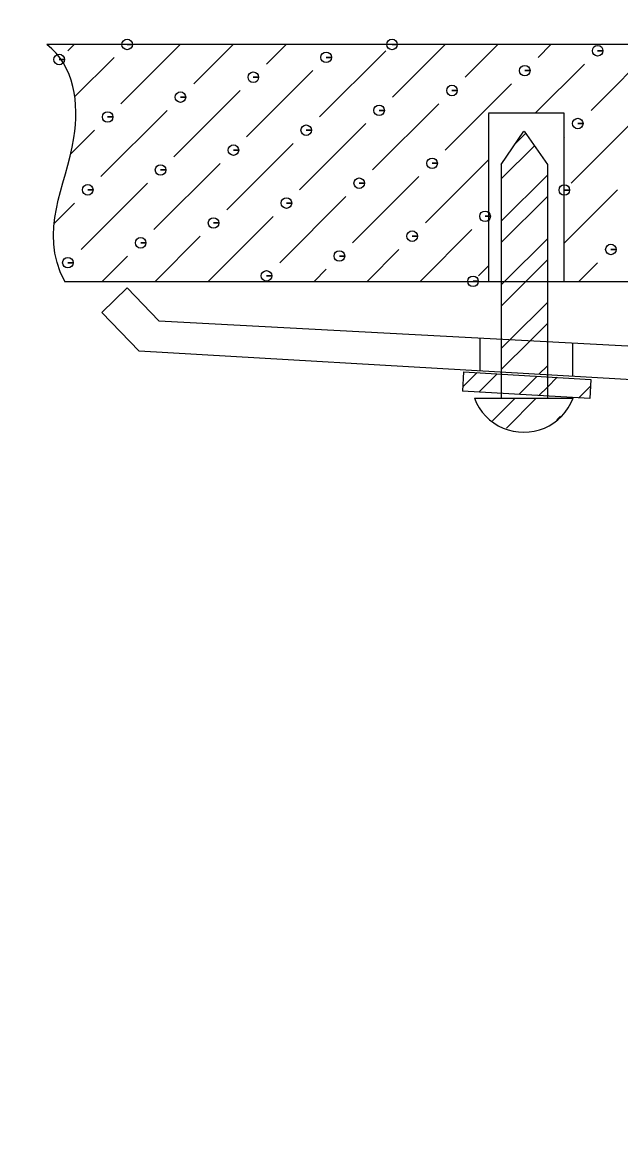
# Model space of a CAD drawing. Header units: millimetres. Extents: x 262 to 1674, y 270 to 1261.
# Drawn here: x 705.4 to 737.1, y 657.7 to 716.3 of the extents above; entities that cross this region are included whole.
import ezdxf

# ---------------------------------------------------------------- set-up
doc = ezdxf.new("R2010")
doc.units = ezdxf.units.MM
doc.linetypes.add('ACAD_ISO02W100', pattern=[15, 12, -3])
doc.layers.add('CONT', color=7, linetype='Continuous')
doc.layers.add('尺寸標注', color=1, linetype='Continuous', lineweight=30)
doc.styles.add('DIM', font='txt.shx', dxfattribs={"width": 0.7, "bigfont": 'chineset.shx'})
doc.dimstyles.new('mm+in', dxfattribs={"dimscale": 3, "dimtxt": 5, "dimasz": 4.2, "dimexe": 1.25, "dimexo": 0.625, "dimgap": 2, "dimtad": 1, "dimtxsty": 'DIM', "dimcen": 0, "dimclrd": 1, "dimclre": 1, "dimclrt": 3, "dimadec": 0, "dimazin": 0, "dimtfac": 1, "dimtofl": 0, "dimtmove": 0, "dimatfit": 3, "dimfxl": 1, "dimlwd": -1, "dimarcsym": 0})

# ---------------------------------------------------------------- blocks, each defined once
blk = doc.blocks.new('*D28')
at = {"color": 1}
blk.add_line((482.592, 574.729), (661.655, 651.133), dxfattribs=at)
blk.add_solid([(662.479, 649.202), (660.831, 653.065), (673.244, 656.078)], dxfattribs=at)
at = {"layer": 'Defpoints', "color": 0}
for p in [(757.541, 692.047), (673.244, 656.078)]:
    blk.add_point(p, dxfattribs=at)
at = {"color": 3, "insert": (558.778, 623.273), "char_height": 15, "attachment_point": 5, "rotation": 23.10744, "style": 'DIM'}
blk.add_mtext('R91,65mm [R3 5/8"]', dxfattribs=at)
blk = doc.blocks.new('*D29')
at = {"color": 1}
blk.add_line((526.933, 526.319), (667.729, 627.502), dxfattribs=at)
blk.add_solid([(668.954, 625.797), (666.503, 629.207), (677.96, 634.855)], dxfattribs=at)
at = {"layer": 'Defpoints', "color": 0}
for p in [(757.541, 692.047), (677.96, 634.855)]:
    blk.add_point(p, dxfattribs=at)
at = {"color": 3, "insert": (582.192, 582.655), "char_height": 15, "attachment_point": 5, "rotation": 35.70318, "style": 'DIM'}
blk.add_mtext('R98mm [R3 7/8"]', dxfattribs=at)
blk = doc.blocks.new('*D30')
at = {"color": 1}
blk.add_line((560.894, 448.469), (684.077, 601.05), dxfattribs=at)
blk.add_solid([(685.711, 599.731), (682.443, 602.369), (691.992, 610.854)], dxfattribs=at)
at = {"layer": 'Defpoints', "color": 0}
for p in [(757.541, 692.047), (691.992, 610.854)]:
    blk.add_point(p, dxfattribs=at)
at = {"color": 3, "insert": (618.045, 542.739), "char_height": 15, "attachment_point": 5, "rotation": 51.08512, "style": 'DIM'}
blk.add_mtext('R104,35mm [R4 1/8"]', dxfattribs=at)

msp = doc.modelspace()

# ---------------------------------------------------------------- linework, layer by layer
msp.add_lwpolyline([(757.54137, 587.69662), (1199.54137, 587.69662, 0.41421356), (1303.89137, 692.04662), (1303.89137, 901.04662, 0.41421356), (1199.54137, 1005.39662), (757.54137, 1005.39662, 0.41421356), (653.19137, 901.04662), (653.19137, 692.04662, 0.41421356)], format="xyb", close=True)
at = {"layer": 'CONT', "color": 2, "linetype": 'ACAD_ISO02W100'}
msp.add_lwpolyline([(757.54137, 594.04662), (1199.54137, 594.04662, 0.41421356), (1297.54137, 692.04662), (1297.54137, 901.04662, 0.41421356), (1199.54137, 999.04662), (757.54137, 999.04662, 0.41421356), (659.54137, 901.04662), (659.54137, 692.04662, 0.41421356)], format="xyb", close=True, dxfattribs=at)
at = {"layer": 'CONT', "color": 3}
msp.add_lwpolyline([(757.54137, 600.39662), (1199.54137, 600.39662, 0.41421356), (1291.19137, 692.04662), (1291.19137, 901.04662, 0.41421356), (1199.54137, 992.69662), (757.54137, 992.69662, 0.41421356), (665.89137, 901.04662), (665.89137, 692.04662, 0.41421356)], format="xyb", close=True, dxfattribs=at)
at = {"layer": '尺寸標注', "lineweight": 9}
for points, knots in [([(707.68475, 702.63677), (706.27374, 705.35374), (707.76532, 707.59274), (708.17142, 710.21989), (708.17142, 710.21989), (708.45069, 712.02394), (708.21661, 714.01253), (706.74517, 715.147)], [0, 0, 0, 0, 0.33333333, 0.33333333, 0.33333333, 0.33333334, 1, 1, 1, 1]), ([(710.98474, 715.14918), (710.98474, 715.14918), (711.264, 715.14918), (711.264, 715.14918), (711.264, 715.14918), (711.264, 715.30324), (711.1388, 715.42844), (710.98474, 715.42844), (710.98474, 715.42844), (710.83123, 715.42844), (710.70548, 715.30324), (710.70548, 715.14918), (710.70548, 715.14918), (710.70548, 714.99567), (710.83123, 714.87046), (710.98474, 714.87046), (710.98474, 714.87046), (711.1388, 714.87046), (711.264, 714.99567), (711.264, 715.14918), (711.264, 715.14918), (711.264, 715.14918), (710.98474, 715.14918), (710.98474, 715.14918)], [0, 0, 0, 0, 0.14285714, 0.14285714, 0.14285714, 0.14285715, 0.28571429, 0.28571429, 0.28571429, 0.2857143, 0.42857143, 0.42857143, 0.42857143, 0.42857144, 0.57142857, 0.57142857, 0.57142857, 0.57142858, 0.71428571, 0.71428571, 0.71428571, 0.71428572, 1, 1, 1, 1]), ([(724.97675, 715.14972), (724.97675, 715.14972), (725.25601, 715.14972), (725.25601, 715.14972), (725.25601, 715.14972), (725.25601, 715.30378), (725.13081, 715.42899), (724.97675, 715.42899), (724.97675, 715.42899), (724.82324, 715.42899), (724.69749, 715.30378), (724.69749, 715.14972), (724.69749, 715.14972), (724.69749, 714.99621), (724.82324, 714.87101), (724.97675, 714.87101), (724.97675, 714.87101), (725.13081, 714.87101), (725.25601, 714.99621), (725.25601, 715.14972), (725.25601, 715.14972), (725.25601, 715.14972), (724.97675, 715.14972), (724.97675, 715.14972)], [0, 0, 0, 0, 0.14285714, 0.14285714, 0.14285714, 0.14285715, 0.28571429, 0.28571429, 0.28571429, 0.2857143, 0.42857143, 0.42857143, 0.42857143, 0.42857144, 0.57142857, 0.57142857, 0.57142857, 0.57142858, 0.71428571, 0.71428571, 0.71428571, 0.71428572, 1, 1, 1, 1]), ([(735.83699, 714.81711), (735.83699, 714.81711), (736.11625, 714.81711), (736.11625, 714.81711), (736.11625, 714.81711), (736.11625, 714.97063), (735.99104, 715.09638), (735.83699, 715.09638), (735.83699, 715.09638), (735.68347, 715.09638), (735.55827, 714.97063), (735.55827, 714.81711), (735.55827, 714.81711), (735.55827, 714.66306), (735.68347, 714.53785), (735.83699, 714.53785), (735.83699, 714.53785), (735.99104, 714.53785), (736.11625, 714.66306), (736.11625, 714.81711), (736.11625, 714.81711), (736.11625, 714.81711), (735.83699, 714.81711), (735.83699, 714.81711)], [0, 0, 0, 0, 0.14285714, 0.14285714, 0.14285714, 0.14285715, 0.28571429, 0.28571429, 0.28571429, 0.2857143, 0.42857143, 0.42857143, 0.42857143, 0.42857144, 0.57142857, 0.57142857, 0.57142857, 0.57142858, 0.71428571, 0.71428571, 0.71428571, 0.71428572, 1, 1, 1, 1]), ([(707.39297, 714.35494), (707.39297, 714.35494), (707.67223, 714.35494), (707.67223, 714.35494), (707.67223, 714.35494), (707.67223, 714.509), (707.54703, 714.6342), (707.39297, 714.6342), (707.39297, 714.6342), (707.23946, 714.6342), (707.11425, 714.509), (707.11425, 714.35494), (707.11425, 714.35494), (707.11425, 714.20143), (707.23946, 714.07622), (707.39297, 714.07622), (707.39297, 714.07622), (707.54703, 714.07622), (707.67223, 714.20143), (707.67223, 714.35494), (707.67223, 714.35494), (707.67223, 714.35494), (707.39297, 714.35494), (707.39297, 714.35494)], [0, 0, 0, 0, 0.14285714, 0.14285714, 0.14285714, 0.14285715, 0.28571429, 0.28571429, 0.28571429, 0.2857143, 0.42857143, 0.42857143, 0.42857143, 0.42857144, 0.57142857, 0.57142857, 0.57142857, 0.57142858, 0.71428571, 0.71428571, 0.71428571, 0.71428572, 1, 1, 1, 1]), ([(721.49658, 714.46654), (721.49658, 714.46654), (721.77584, 714.46654), (721.77584, 714.46654), (721.77584, 714.46654), (721.77584, 714.62005), (721.65009, 714.7458), (721.49658, 714.7458), (721.49658, 714.7458), (721.34252, 714.7458), (721.21731, 714.62005), (721.21731, 714.46654), (721.21731, 714.46654), (721.21731, 714.31248), (721.34252, 714.18727), (721.49658, 714.18727), (721.49658, 714.18727), (721.65009, 714.18727), (721.77584, 714.31248), (721.77584, 714.46654), (721.77584, 714.46654), (721.77584, 714.46654), (721.49658, 714.46654), (721.49658, 714.46654)], [0, 0, 0, 0, 0.14285714, 0.14285714, 0.14285714, 0.14285715, 0.28571429, 0.28571429, 0.28571429, 0.2857143, 0.42857143, 0.42857143, 0.42857143, 0.42857144, 0.57142857, 0.57142857, 0.57142857, 0.57142858, 0.71428571, 0.71428571, 0.71428571, 0.71428572, 1, 1, 1, 1]), ([(731.98881, 713.76538), (731.98881, 713.76538), (732.26753, 713.76538), (732.26753, 713.76538), (732.26753, 713.76538), (732.26753, 713.9189), (732.14233, 714.04465), (731.98881, 714.04465), (731.98881, 714.04465), (731.83476, 714.04465), (731.70955, 713.9189), (731.70955, 713.76538), (731.70955, 713.76538), (731.70955, 713.61187), (731.83476, 713.48612), (731.98881, 713.48612), (731.98881, 713.48612), (732.14233, 713.48612), (732.26753, 713.61187), (732.26753, 713.76538), (732.26753, 713.76538), (732.26753, 713.76538), (731.98881, 713.76538), (731.98881, 713.76538)], [0, 0, 0, 0, 0.14285714, 0.14285714, 0.14285714, 0.14285715, 0.28571429, 0.28571429, 0.28571429, 0.2857143, 0.42857143, 0.42857143, 0.42857143, 0.42857144, 0.57142857, 0.57142857, 0.57142857, 0.57142858, 0.71428571, 0.71428571, 0.71428571, 0.71428572, 1, 1, 1, 1]), ([(717.64786, 713.41481), (717.64786, 713.41481), (717.92713, 713.41481), (717.92713, 713.41481), (717.92713, 713.41481), (717.92713, 713.56832), (717.80192, 713.69407), (717.64786, 713.69407), (717.64786, 713.69407), (717.49435, 713.69407), (717.36914, 713.56832), (717.36914, 713.41481), (717.36914, 713.41481), (717.36914, 713.2613), (717.49435, 713.13555), (717.64786, 713.13555), (717.64786, 713.13555), (717.80192, 713.13555), (717.92713, 713.2613), (717.92713, 713.41481), (717.92713, 713.41481), (717.92713, 713.41481), (717.64786, 713.41481), (717.64786, 713.41481)], [0, 0, 0, 0, 0.14285714, 0.14285714, 0.14285714, 0.14285715, 0.28571429, 0.28571429, 0.28571429, 0.2857143, 0.42857143, 0.42857143, 0.42857143, 0.42857144, 0.57142857, 0.57142857, 0.57142857, 0.57142858, 0.71428571, 0.71428571, 0.71428571, 0.71428572, 1, 1, 1, 1]), ([(728.14282, 712.71638), (728.14282, 712.71638), (728.42154, 712.71638), (728.42154, 712.71638), (728.42154, 712.71638), (728.42154, 712.86989), (728.29634, 712.9951), (728.14282, 712.9951), (728.14282, 712.9951), (727.98876, 712.9951), (727.86356, 712.86989), (727.86356, 712.71638), (727.86356, 712.71638), (727.86356, 712.56232), (727.98876, 712.43712), (728.14282, 712.43712), (728.14282, 712.43712), (728.29634, 712.43712), (728.42154, 712.56232), (728.42154, 712.71638), (728.42154, 712.71638), (728.42154, 712.71638), (728.14282, 712.71638), (728.14282, 712.71638)], [0, 0, 0, 0, 0.14285714, 0.14285714, 0.14285714, 0.14285715, 0.28571429, 0.28571429, 0.28571429, 0.2857143, 0.42857143, 0.42857143, 0.42857143, 0.42857144, 0.57142857, 0.57142857, 0.57142857, 0.57142858, 0.71428571, 0.71428571, 0.71428571, 0.71428572, 1, 1, 1, 1]), ([(713.80024, 712.36798), (713.80024, 712.36798), (714.07896, 712.36798), (714.07896, 712.36798), (714.07896, 712.36798), (714.07896, 712.52204), (713.95375, 712.64724), (713.80024, 712.64724), (713.80024, 712.64724), (713.64618, 712.64724), (713.52097, 712.52204), (713.52097, 712.36798), (713.52097, 712.36798), (713.52097, 712.21447), (713.64618, 712.08926), (713.80024, 712.08926), (713.80024, 712.08926), (713.95375, 712.08926), (714.07896, 712.21447), (714.07896, 712.36798), (714.07896, 712.36798), (714.07896, 712.36798), (713.80024, 712.36798), (713.80024, 712.36798)], [0, 0, 0, 0, 0.14285714, 0.14285714, 0.14285714, 0.14285715, 0.28571429, 0.28571429, 0.28571429, 0.2857143, 0.42857143, 0.42857143, 0.42857143, 0.42857144, 0.57142857, 0.57142857, 0.57142857, 0.57142858, 0.71428571, 0.71428571, 0.71428571, 0.71428572, 1, 1, 1, 1]), ([(709.95316, 711.31897), (709.95316, 711.31897), (710.23242, 711.31897), (710.23242, 711.31897), (710.23242, 711.31897), (710.23242, 711.47303), (710.10721, 711.59824), (709.95316, 711.59824), (709.95316, 711.59824), (709.79964, 711.59824), (709.67444, 711.47303), (709.67444, 711.31897), (709.67444, 711.31897), (709.67444, 711.16546), (709.79964, 711.04026), (709.95316, 711.04026), (709.95316, 711.04026), (710.10721, 711.04026), (710.23242, 711.16546), (710.23242, 711.31897), (710.23242, 711.31897), (710.23242, 711.31897), (709.95316, 711.31897), (709.95316, 711.31897)], [0, 0, 0, 0, 0.14285714, 0.14285714, 0.14285714, 0.14285715, 0.28571429, 0.28571429, 0.28571429, 0.2857143, 0.42857143, 0.42857143, 0.42857143, 0.42857144, 0.57142857, 0.57142857, 0.57142857, 0.57142858, 0.71428571, 0.71428571, 0.71428571, 0.71428572, 1, 1, 1, 1]), ([(724.29411, 711.66683), (724.29411, 711.66683), (724.57283, 711.66683), (724.57283, 711.66683), (724.57283, 711.66683), (724.57283, 711.82089), (724.44762, 711.94609), (724.29411, 711.94609), (724.29411, 711.94609), (724.14005, 711.94609), (724.01484, 711.82089), (724.01484, 711.66683), (724.01484, 711.66683), (724.01484, 711.51332), (724.14005, 711.38811), (724.29411, 711.38811), (724.29411, 711.38811), (724.44762, 711.38811), (724.57283, 711.51332), (724.57283, 711.66683), (724.57283, 711.66683), (724.57283, 711.66683), (724.29411, 711.66683), (724.29411, 711.66683)], [0, 0, 0, 0, 0.14285714, 0.14285714, 0.14285714, 0.14285715, 0.28571429, 0.28571429, 0.28571429, 0.2857143, 0.42857143, 0.42857143, 0.42857143, 0.42857144, 0.57142857, 0.57142857, 0.57142857, 0.57142858, 0.71428571, 0.71428571, 0.71428571, 0.71428572, 1, 1, 1, 1]), ([(734.78798, 710.9684), (734.78798, 710.9684), (735.06724, 710.9684), (735.06724, 710.9684), (735.06724, 710.9684), (735.06724, 711.12246), (734.94204, 711.24766), (734.78798, 711.24766), (734.78798, 711.24766), (734.63447, 711.24766), (734.50926, 711.12246), (734.50926, 710.9684), (734.50926, 710.9684), (734.50926, 710.81488), (734.63447, 710.68968), (734.78798, 710.68968), (734.78798, 710.68968), (734.94204, 710.68968), (735.06724, 710.81488), (735.06724, 710.9684), (735.06724, 710.9684), (735.06724, 710.9684), (734.78798, 710.9684), (734.78798, 710.9684)], [0, 0, 0, 0, 0.14285714, 0.14285714, 0.14285714, 0.14285715, 0.28571429, 0.28571429, 0.28571429, 0.2857143, 0.42857143, 0.42857143, 0.42857143, 0.42857144, 0.57142857, 0.57142857, 0.57142857, 0.57142858, 0.71428571, 0.71428571, 0.71428571, 0.71428572, 1, 1, 1, 1]), ([(720.44539, 710.61782), (720.44539, 710.61782), (720.72466, 710.61782), (720.72466, 710.61782), (720.72466, 710.61782), (720.72466, 710.77188), (720.59945, 710.89709), (720.44539, 710.89709), (720.44539, 710.89709), (720.29188, 710.89709), (720.16667, 710.77188), (720.16667, 710.61782), (720.16667, 710.61782), (720.16667, 710.46431), (720.29188, 710.3391), (720.44539, 710.3391), (720.44539, 710.3391), (720.59945, 710.3391), (720.72466, 710.46431), (720.72466, 710.61782), (720.72466, 710.61782), (720.72466, 710.61782), (720.44539, 710.61782), (720.44539, 710.61782)], [0, 0, 0, 0, 0.14285714, 0.14285714, 0.14285714, 0.14285715, 0.28571429, 0.28571429, 0.28571429, 0.2857143, 0.42857143, 0.42857143, 0.42857143, 0.42857144, 0.57142857, 0.57142857, 0.57142857, 0.57142858, 0.71428571, 0.71428571, 0.71428571, 0.71428572, 1, 1, 1, 1]), ([(716.59886, 709.56882), (716.59886, 709.56882), (716.87812, 709.56882), (716.87812, 709.56882), (716.87812, 709.56882), (716.87812, 709.72233), (716.75237, 709.84808), (716.59886, 709.84808), (716.59886, 709.84808), (716.4448, 709.84808), (716.31959, 709.72233), (716.31959, 709.56882), (716.31959, 709.56882), (716.31959, 709.41476), (716.4448, 709.28955), (716.59886, 709.28955), (716.59886, 709.28955), (716.75237, 709.28955), (716.87812, 709.41476), (716.87812, 709.56882), (716.87812, 709.56882), (716.87812, 709.56882), (716.59886, 709.56882), (716.59886, 709.56882)], [0, 0, 0, 0, 0.14285714, 0.14285714, 0.14285714, 0.14285715, 0.28571429, 0.28571429, 0.28571429, 0.2857143, 0.42857143, 0.42857143, 0.42857143, 0.42857144, 0.57142857, 0.57142857, 0.57142857, 0.57142858, 0.71428571, 0.71428571, 0.71428571, 0.71428572, 1, 1, 1, 1]), ([(712.75069, 708.51981), (712.75069, 708.51981), (713.02995, 708.51981), (713.02995, 708.51981), (713.02995, 708.51981), (713.02995, 708.67332), (712.90474, 708.79853), (712.75069, 708.79853), (712.75069, 708.79853), (712.59717, 708.79853), (712.47197, 708.67332), (712.47197, 708.51981), (712.47197, 708.51981), (712.47197, 708.36575), (712.59717, 708.24055), (712.75069, 708.24055), (712.75069, 708.24055), (712.90474, 708.24055), (713.02995, 708.36575), (713.02995, 708.51981), (713.02995, 708.51981), (713.02995, 708.51981), (712.75069, 708.51981), (712.75069, 708.51981)], [0, 0, 0, 0, 0.14285714, 0.14285714, 0.14285714, 0.14285715, 0.28571429, 0.28571429, 0.28571429, 0.2857143, 0.42857143, 0.42857143, 0.42857143, 0.42857144, 0.57142857, 0.57142857, 0.57142857, 0.57142858, 0.71428571, 0.71428571, 0.71428571, 0.71428572, 1, 1, 1, 1]), ([(727.09327, 708.87039), (727.09327, 708.87039), (727.37254, 708.87039), (727.37254, 708.87039), (727.37254, 708.87039), (727.37254, 709.0239), (727.24733, 709.1491), (727.09327, 709.1491), (727.09327, 709.1491), (726.93976, 709.1491), (726.81455, 709.0239), (726.81455, 708.87039), (726.81455, 708.87039), (726.81455, 708.71633), (726.93976, 708.59112), (727.09327, 708.59112), (727.09327, 708.59112), (727.24733, 708.59112), (727.37254, 708.71633), (727.37254, 708.87039), (727.37254, 708.87039), (727.37254, 708.87039), (727.09327, 708.87039), (727.09327, 708.87039)], [0, 0, 0, 0, 0.14285714, 0.14285714, 0.14285714, 0.14285715, 0.28571429, 0.28571429, 0.28571429, 0.2857143, 0.42857143, 0.42857143, 0.42857143, 0.42857144, 0.57142857, 0.57142857, 0.57142857, 0.57142858, 0.71428571, 0.71428571, 0.71428571, 0.71428572, 1, 1, 1, 1]), ([(723.2451, 707.81866), (723.2451, 707.81866), (723.52382, 707.81866), (723.52382, 707.81866), (723.52382, 707.81866), (723.52382, 707.97217), (723.39861, 708.09738), (723.2451, 708.09738), (723.2451, 708.09738), (723.09104, 708.09738), (722.96584, 707.97217), (722.96584, 707.81866), (722.96584, 707.81866), (722.96584, 707.6646), (723.09104, 707.53939), (723.2451, 707.53939), (723.2451, 707.53939), (723.39861, 707.53939), (723.52382, 707.6646), (723.52382, 707.81866), (723.52382, 707.81866), (723.52382, 707.81866), (723.2451, 707.81866), (723.2451, 707.81866)], [0, 0, 0, 0, 0.14285714, 0.14285714, 0.14285714, 0.14285715, 0.28571429, 0.28571429, 0.28571429, 0.2857143, 0.42857143, 0.42857143, 0.42857143, 0.42857144, 0.57142857, 0.57142857, 0.57142857, 0.57142858, 0.71428571, 0.71428571, 0.71428571, 0.71428572, 1, 1, 1, 1]), ([(708.90252, 707.47026), (708.90252, 707.47026), (709.18123, 707.47026), (709.18123, 707.47026), (709.18123, 707.47026), (709.18123, 707.62432), (709.05603, 707.74952), (708.90252, 707.74952), (708.90252, 707.74952), (708.74846, 707.74952), (708.62325, 707.62432), (708.62325, 707.47026), (708.62325, 707.47026), (708.62325, 707.31675), (708.74846, 707.19154), (708.90252, 707.19154), (708.90252, 707.19154), (709.05603, 707.19154), (709.18123, 707.31675), (709.18123, 707.47026), (709.18123, 707.47026), (709.18123, 707.47026), (708.90252, 707.47026), (708.90252, 707.47026)], [0, 0, 0, 0, 0.14285714, 0.14285714, 0.14285714, 0.14285715, 0.28571429, 0.28571429, 0.28571429, 0.2857143, 0.42857143, 0.42857143, 0.42857143, 0.42857144, 0.57142857, 0.57142857, 0.57142857, 0.57142858, 0.71428571, 0.71428571, 0.71428571, 0.71428572, 1, 1, 1, 1]), ([(734.07812, 707.45883), (734.07812, 707.45883), (734.35738, 707.45883), (734.35738, 707.45883), (734.35738, 707.45883), (734.35738, 707.61289), (734.23163, 707.73809), (734.07812, 707.73809), (734.07812, 707.73809), (733.92406, 707.73809), (733.79885, 707.61289), (733.79885, 707.45883), (733.79885, 707.45883), (733.79885, 707.30531), (733.92406, 707.18011), (734.07812, 707.18011), (734.07812, 707.18011), (734.23163, 707.18011), (734.35738, 707.30531), (734.35738, 707.45883), (734.35738, 707.45883), (734.35738, 707.45883), (734.07812, 707.45883), (734.07812, 707.45883)], [0, 0, 0, 0, 0.14285714, 0.14285714, 0.14285714, 0.14285715, 0.28571429, 0.28571429, 0.28571429, 0.2857143, 0.42857143, 0.42857143, 0.42857143, 0.42857144, 0.57142857, 0.57142857, 0.57142857, 0.57142858, 0.71428571, 0.71428571, 0.71428571, 0.71428572, 1, 1, 1, 1]), ([(719.39802, 706.77183), (719.39802, 706.77183), (719.67728, 706.77183), (719.67728, 706.77183), (719.67728, 706.77183), (719.67728, 706.92589), (719.55208, 707.05109), (719.39802, 707.05109), (719.39802, 707.05109), (719.24451, 707.05109), (719.1193, 706.92589), (719.1193, 706.77183), (719.1193, 706.77183), (719.1193, 706.61832), (719.24451, 706.49257), (719.39802, 706.49257), (719.39802, 706.49257), (719.55208, 706.49257), (719.67728, 706.61832), (719.67728, 706.77183), (719.67728, 706.77183), (719.67728, 706.77183), (719.39802, 706.77183), (719.39802, 706.77183)], [0, 0, 0, 0, 0.14285714, 0.14285714, 0.14285714, 0.14285715, 0.28571429, 0.28571429, 0.28571429, 0.2857143, 0.42857143, 0.42857143, 0.42857143, 0.42857144, 0.57142857, 0.57142857, 0.57142857, 0.57142858, 0.71428571, 0.71428571, 0.71428571, 0.71428572, 1, 1, 1, 1]), ([(729.89026, 706.07068), (729.89026, 706.07068), (730.16952, 706.07068), (730.16952, 706.07068), (730.16952, 706.07068), (730.16952, 706.22473), (730.04432, 706.34994), (729.89026, 706.34994), (729.89026, 706.34994), (729.73675, 706.34994), (729.61154, 706.22473), (729.61154, 706.07068), (729.61154, 706.07068), (729.61154, 705.91716), (729.73675, 705.79196), (729.89026, 705.79196), (729.89026, 705.79196), (730.04432, 705.79196), (730.16952, 705.91716), (730.16952, 706.07068), (730.16952, 706.07068), (730.16952, 706.07068), (729.89026, 706.07068), (729.89026, 706.07068)], [0, 0, 0, 0, 0.14285714, 0.14285714, 0.14285714, 0.14285715, 0.28571429, 0.28571429, 0.28571429, 0.2857143, 0.42857143, 0.42857143, 0.42857143, 0.42857144, 0.57142857, 0.57142857, 0.57142857, 0.57142858, 0.71428571, 0.71428571, 0.71428571, 0.71428572, 1, 1, 1, 1]), ([(715.54985, 705.7201), (715.54985, 705.7201), (715.82857, 705.7201), (715.82857, 705.7201), (715.82857, 705.7201), (715.82857, 705.87416), (715.70336, 705.99936), (715.54985, 705.99936), (715.54985, 705.99936), (715.39579, 705.99936), (715.27059, 705.87416), (715.27059, 705.7201), (715.27059, 705.7201), (715.27059, 705.56659), (715.39579, 705.44138), (715.54985, 705.44138), (715.54985, 705.44138), (715.70336, 705.44138), (715.82857, 705.56659), (715.82857, 705.7201), (715.82857, 705.7201), (715.82857, 705.7201), (715.54985, 705.7201), (715.54985, 705.7201)], [0, 0, 0, 0, 0.14285714, 0.14285714, 0.14285714, 0.14285715, 0.28571429, 0.28571429, 0.28571429, 0.2857143, 0.42857143, 0.42857143, 0.42857143, 0.42857144, 0.57142857, 0.57142857, 0.57142857, 0.57142858, 0.71428571, 0.71428571, 0.71428571, 0.71428572, 1, 1, 1, 1]), ([(726.04154, 705.02167), (726.04154, 705.02167), (726.32081, 705.02167), (726.32081, 705.02167), (726.32081, 705.02167), (726.32081, 705.17518), (726.1956, 705.30093), (726.04154, 705.30093), (726.04154, 705.30093), (725.88803, 705.30093), (725.76283, 705.17518), (725.76283, 705.02167), (725.76283, 705.02167), (725.76283, 704.86761), (725.88803, 704.74241), (726.04154, 704.74241), (726.04154, 704.74241), (726.1956, 704.74241), (726.32081, 704.86761), (726.32081, 705.02167), (726.32081, 705.02167), (726.32081, 705.02167), (726.04154, 705.02167), (726.04154, 705.02167)], [0, 0, 0, 0, 0.14285714, 0.14285714, 0.14285714, 0.14285715, 0.28571429, 0.28571429, 0.28571429, 0.2857143, 0.42857143, 0.42857143, 0.42857143, 0.42857144, 0.57142857, 0.57142857, 0.57142857, 0.57142858, 0.71428571, 0.71428571, 0.71428571, 0.71428572, 1, 1, 1, 1]), ([(711.70114, 704.6711), (711.70114, 704.6711), (711.9804, 704.6711), (711.9804, 704.6711), (711.9804, 704.6711), (711.9804, 704.82461), (711.85465, 704.95036), (711.70114, 704.95036), (711.70114, 704.95036), (711.54708, 704.95036), (711.42187, 704.82461), (711.42187, 704.6711), (711.42187, 704.6711), (711.42187, 704.51704), (711.54708, 704.39183), (711.70114, 704.39183), (711.70114, 704.39183), (711.85465, 704.39183), (711.9804, 704.51704), (711.9804, 704.6711), (711.9804, 704.6711), (711.9804, 704.6711), (711.70114, 704.6711), (711.70114, 704.6711)], [0, 0, 0, 0, 0.14285714, 0.14285714, 0.14285714, 0.14285715, 0.28571429, 0.28571429, 0.28571429, 0.2857143, 0.42857143, 0.42857143, 0.42857143, 0.42857144, 0.57142857, 0.57142857, 0.57142857, 0.57142858, 0.71428571, 0.71428571, 0.71428571, 0.71428572, 1, 1, 1, 1]), ([(736.53814, 704.32324), (736.53814, 704.32324), (736.8174, 704.32324), (736.8174, 704.32324), (736.8174, 704.32324), (736.8174, 704.47675), (736.69219, 704.60196), (736.53814, 704.60196), (736.53814, 704.60196), (736.38462, 704.60196), (736.25942, 704.47675), (736.25942, 704.32324), (736.25942, 704.32324), (736.25942, 704.16918), (736.38462, 704.04398), (736.53814, 704.04398), (736.53814, 704.04398), (736.69219, 704.04398), (736.8174, 704.16918), (736.8174, 704.32324), (736.8174, 704.32324), (736.8174, 704.32324), (736.53814, 704.32324), (736.53814, 704.32324)], [0, 0, 0, 0, 0.14285714, 0.14285714, 0.14285714, 0.14285715, 0.28571429, 0.28571429, 0.28571429, 0.2857143, 0.42857143, 0.42857143, 0.42857143, 0.42857144, 0.57142857, 0.57142857, 0.57142857, 0.57142858, 0.71428571, 0.71428571, 0.71428571, 0.71428572, 1, 1, 1, 1]), ([(707.85514, 703.62209), (707.85514, 703.62209), (708.13386, 703.62209), (708.13386, 703.62209), (708.13386, 703.62209), (708.13386, 703.7756), (708.00866, 703.90081), (707.85514, 703.90081), (707.85514, 703.90081), (707.70109, 703.90081), (707.57588, 703.7756), (707.57588, 703.62209), (707.57588, 703.62209), (707.57588, 703.46803), (707.70109, 703.34283), (707.85514, 703.34283), (707.85514, 703.34283), (708.00866, 703.34283), (708.13386, 703.46803), (708.13386, 703.62209), (708.13386, 703.62209), (708.13386, 703.62209), (707.85514, 703.62209), (707.85514, 703.62209)], [0, 0, 0, 0, 0.14285714, 0.14285714, 0.14285714, 0.14285715, 0.28571429, 0.28571429, 0.28571429, 0.2857143, 0.42857143, 0.42857143, 0.42857143, 0.42857144, 0.57142857, 0.57142857, 0.57142857, 0.57142858, 0.71428571, 0.71428571, 0.71428571, 0.71428572, 1, 1, 1, 1]), ([(722.19555, 703.97267), (722.19555, 703.97267), (722.47481, 703.97267), (722.47481, 703.97267), (722.47481, 703.97267), (722.47481, 704.12618), (722.34961, 704.25138), (722.19555, 704.25138), (722.19555, 704.25138), (722.04204, 704.25138), (721.91683, 704.12618), (721.91683, 703.97267), (721.91683, 703.97267), (721.91683, 703.81861), (722.04204, 703.6934), (722.19555, 703.6934), (722.19555, 703.6934), (722.34961, 703.6934), (722.47481, 703.81861), (722.47481, 703.97267), (722.47481, 703.97267), (722.47481, 703.97267), (722.19555, 703.97267), (722.19555, 703.97267)], [0, 0, 0, 0, 0.14285714, 0.14285714, 0.14285714, 0.14285715, 0.28571429, 0.28571429, 0.28571429, 0.2857143, 0.42857143, 0.42857143, 0.42857143, 0.42857144, 0.57142857, 0.57142857, 0.57142857, 0.57142858, 0.71428571, 0.71428571, 0.71428571, 0.71428572, 1, 1, 1, 1]), ([(718.34738, 702.92311), (718.34738, 702.92311), (718.6261, 702.92311), (718.6261, 702.92311), (718.6261, 702.92311), (718.6261, 703.07717), (718.50089, 703.20238), (718.34738, 703.20238), (718.34738, 703.20238), (718.19332, 703.20238), (718.06812, 703.07717), (718.06812, 702.92311), (718.06812, 702.92311), (718.06812, 702.7696), (718.19332, 702.6444), (718.34738, 702.6444), (718.34738, 702.6444), (718.50089, 702.6444), (718.6261, 702.7696), (718.6261, 702.92311), (718.6261, 702.92311), (718.6261, 702.92311), (718.34738, 702.92311), (718.34738, 702.92311)], [0, 0, 0, 0, 0.14285714, 0.14285714, 0.14285714, 0.14285715, 0.28571429, 0.28571429, 0.28571429, 0.2857143, 0.42857143, 0.42857143, 0.42857143, 0.42857144, 0.57142857, 0.57142857, 0.57142857, 0.57142858, 0.71428571, 0.71428571, 0.71428571, 0.71428572, 1, 1, 1, 1]), ([(729.25606, 702.63732), (729.25606, 702.63732), (729.53533, 702.63732), (729.53533, 702.63732), (729.53533, 702.63732), (729.53533, 702.79083), (729.41012, 702.91658), (729.25606, 702.91658), (729.25606, 702.91658), (729.10255, 702.91658), (728.97735, 702.79083), (728.97735, 702.63732), (728.97735, 702.63732), (728.97735, 702.48381), (729.10255, 702.35806), (729.25606, 702.35806), (729.25606, 702.35806), (729.41012, 702.35806), (729.53533, 702.48381), (729.53533, 702.63732), (729.53533, 702.63732), (729.53533, 702.63732), (729.25606, 702.63732), (729.25606, 702.63732)], [0, 0, 0, 0, 0.14285714, 0.14285714, 0.14285714, 0.14285715, 0.28571429, 0.28571429, 0.28571429, 0.2857143, 0.42857143, 0.42857143, 0.42857143, 0.42857144, 0.57142857, 0.57142857, 0.57142857, 0.57142858, 0.71428571, 0.71428571, 0.71428571, 0.71428572, 1, 1, 1, 1]), ([(729.32901, 696.4576), (729.59902, 695.74992), (730.14829, 695.18322), (730.84509, 694.88817), (730.84509, 694.88817), (731.54134, 694.59421), (732.32741, 694.59421), (733.02584, 694.88817), (733.02584, 694.88817), (733.72264, 695.18322), (734.26919, 695.74992), (734.5392, 696.4576)], [0, 0, 0, 0, 0.25, 0.25, 0.25, 0.25000001, 0.5, 0.5, 0.5, 0.50000001, 1, 1, 1, 1])]:
    msp.add_open_spline(points, degree=3, knots=knots, dxfattribs=at)
for points in [[(763.09971, 715.147), (763.09971, 715.147), (706.74245, 715.147), (706.74245, 715.147)], [(707.8546, 714.81657), (707.8546, 714.81657), (708.18721, 715.14864), (708.18721, 715.14864)], [(710.65104, 712.01686), (710.65104, 712.01686), (713.78336, 715.14864), (713.78336, 715.14864)], [(714.49976, 713.06641), (714.49976, 713.06641), (716.58035, 715.14864), (716.58035, 715.14864)], [(718.34629, 714.11542), (718.34629, 714.11542), (719.38006, 715.14864), (719.38006, 715.14864)], [(724.99363, 712.36744), (724.99363, 712.36744), (727.77537, 715.14918), (727.77537, 715.14918)], [(728.84071, 713.41426), (728.84071, 713.41426), (730.57236, 715.14918), (730.57236, 715.14918)], [(732.68888, 714.46599), (732.68888, 714.46599), (733.37207, 715.14918), (733.37207, 715.14918)], [(735.48804, 711.66628), (735.48804, 711.66628), (738.96822, 715.14918), (738.96822, 715.14918)], [(708.21171, 712.37397), (708.21171, 712.37397), (710.30155, 714.46599), (710.30155, 714.46599)], [(721.146, 711.31843), (721.146, 711.31843), (724.64414, 714.81657), (724.64414, 714.81657)], [(732.53482, 711.5144), (732.53482, 711.5144), (735.13801, 714.11542), (735.13801, 714.11542)], [(717.29729, 710.2667), (717.29729, 710.2667), (720.79542, 713.76484), (720.79542, 713.76484)], [(713.45075, 709.21987), (713.45075, 709.21987), (716.94889, 712.71583), (716.94889, 712.71583)], [(727.79116, 709.56827), (727.79116, 709.56827), (731.2893, 713.06641), (731.2893, 713.06641)], [(709.60204, 708.16869), (709.60204, 708.16869), (713.10017, 711.66628), (713.10017, 711.66628)], [(723.94299, 708.51927), (723.94299, 708.51927), (727.44276, 712.01686), (727.44276, 712.01686)], [(734.07757, 711.51277), (734.07757, 711.51277), (730.07045, 711.51277), (730.07045, 711.51277)], [(730.07045, 711.51005), (730.07045, 711.51005), (730.07045, 702.6346), (730.07045, 702.6346)], [(734.07757, 702.63677), (734.07757, 702.63677), (734.07757, 711.51277), (734.07757, 711.51277)], [(720.09591, 707.46972), (720.09591, 707.46972), (723.59404, 710.96785), (723.59404, 710.96785)], [(734.43686, 707.81811), (734.43686, 707.81811), (737.935, 711.31843), (737.935, 711.31843)], [(707.97708, 709.3429), (707.97708, 709.3429), (709.252, 710.61728), (709.252, 710.61728)], [(730.74656, 708.81595), (730.74656, 708.81595), (731.94744, 710.56338), (731.94744, 710.56338)], [(731.52174, 709.94062), (731.52174, 709.94062), (732.03019, 710.45016), (732.03019, 710.45016)], [(731.95016, 710.56175), (731.95016, 710.56175), (733.18208, 708.81377), (733.18208, 708.81377)], [(716.24828, 706.42071), (716.24828, 706.42071), (719.74642, 709.91885), (719.74642, 709.91885)], [(730.74928, 708.04838), (730.74928, 708.04838), (732.49508, 709.79364), (732.49508, 709.79364)], [(734.07757, 710.25799), (734.07757, 710.25799), (734.089, 710.2667), (734.089, 710.2667)], [(712.39957, 705.3717), (712.39957, 705.3717), (715.89934, 708.8693), (715.89934, 708.8693)], [(726.74215, 705.71956), (726.74215, 705.71956), (730.07045, 709.05057), (730.07045, 709.05057)], [(730.74656, 708.81595), (730.74656, 708.81595), (730.74656, 696.46032), (730.74656, 696.46032)], [(733.18208, 708.81377), (733.18208, 708.81377), (733.18208, 696.4576), (733.18208, 696.4576)], [(722.89344, 704.67055), (722.89344, 704.67055), (726.39158, 708.16869), (726.39158, 708.16869)], [(730.74928, 705.81156), (730.74928, 705.81156), (733.18208, 708.24436), (733.18208, 708.24436)], [(708.55303, 704.32215), (708.55303, 704.32215), (712.05117, 707.81811), (712.05117, 707.81811)], [(734.07757, 704.6613), (734.07757, 704.6613), (736.88599, 707.46972), (736.88599, 707.46972)], [(719.0469, 703.62155), (719.0469, 703.62155), (722.54504, 707.11914), (722.54504, 707.11914)], [(730.74928, 704.69069), (730.74928, 704.69069), (733.18208, 707.12349), (733.18208, 707.12349)], [(707.14691, 705.7152), (707.14691, 705.7152), (708.20245, 706.77129), (708.20245, 706.77129)], [(715.26351, 702.63677), (715.26351, 702.63677), (718.69687, 706.07013), (718.69687, 706.07013)], [(726.45636, 702.63677), (726.45636, 702.63677), (729.19128, 705.3717), (729.19128, 705.3717)], [(712.46435, 702.63677), (712.46435, 702.63677), (714.8487, 705.02113), (714.8487, 705.02113)], [(730.93437, 702.63895), (730.93437, 702.63895), (733.18208, 704.88667), (733.18208, 704.88667)], [(709.66736, 702.63677), (709.66736, 702.63677), (711.00162, 703.97158), (711.00162, 703.97158)], [(723.65937, 702.63677), (723.65937, 702.63677), (725.34257, 704.32215), (725.34257, 704.32215)], [(729.54132, 702.92257), (729.54132, 702.92257), (730.07045, 703.45333), (730.07045, 703.45333)], [(732.05523, 702.63895), (732.05523, 702.63895), (733.18208, 703.76635), (733.18208, 703.76635)], [(734.85221, 702.63677), (734.85221, 702.63677), (735.83644, 703.62155), (735.83644, 703.62155)], [(720.86021, 702.63677), (720.86021, 702.63677), (721.49603, 703.27315), (721.49603, 703.27315)], [(707.68203, 702.63677), (707.68203, 702.63677), (765.18956, 702.63677), (765.18956, 702.63677)], [(710.99291, 702.2862), (710.99291, 702.2862), (709.65157, 700.99386), (709.65157, 700.99386)], [(712.65597, 700.55836), (712.65597, 700.55836), (710.99127, 702.28838), (710.99127, 702.28838)], [(730.74928, 702.45169), (730.74928, 702.45169), (730.93654, 702.63895), (730.93654, 702.63895)], [(730.74928, 701.33137), (730.74928, 701.33137), (732.05523, 702.63895), (732.05523, 702.63895)], [(709.64885, 700.99604), (709.64885, 700.99604), (711.61567, 698.95301), (711.61567, 698.95301)], [(731.22234, 699.5676), (731.22234, 699.5676), (733.1848, 701.52734), (733.1848, 701.52734)], [(712.65597, 700.55836), (712.65597, 700.55836), (751.9515, 698.45327), (751.9515, 698.45327)], [(732.28495, 699.50935), (732.28495, 699.50935), (733.1848, 700.4092), (733.1848, 700.4092)], [(729.61263, 699.6498), (729.61263, 699.6498), (729.61263, 697.904), (729.61263, 697.904)], [(730.74928, 699.09454), (730.74928, 699.09454), (731.22234, 699.5676), (731.22234, 699.5676)], [(730.74928, 697.97368), (730.74928, 697.97368), (732.28495, 699.50935), (732.28495, 699.50935)], [(734.51035, 699.3885), (734.51035, 699.3885), (734.51035, 697.62038), (734.51035, 697.62038)], [(752.78603, 696.55613), (752.78603, 696.55613), (711.61567, 698.95301), (711.61567, 698.95301)], [(732.73787, 697.72545), (732.73787, 697.72545), (733.1848, 698.16965), (733.1848, 698.16965)], [(728.76014, 697.8512), (728.76014, 697.8512), (728.70189, 696.83267), (728.70189, 696.83267)], [(728.7155, 697.06077), (728.7155, 697.06077), (729.46783, 697.81309), (729.46783, 697.81309)], [(728.76014, 697.8512), (728.76014, 697.8512), (735.48586, 697.45979), (735.48586, 697.45979)], [(729.56146, 696.78586), (729.56146, 696.78586), (730.52554, 697.75266), (730.52554, 697.75266)], [(731.67798, 696.66555), (731.67798, 696.66555), (732.64206, 697.63018), (732.64206, 697.63018)], [(733.18208, 697.05151), (733.18208, 697.05151), (733.6976, 697.56758), (733.6976, 697.56758)], [(735.48369, 697.45979), (735.48369, 697.45979), (735.42598, 696.44236), (735.42598, 696.44236)], [(732.73569, 696.60295), (732.73569, 696.60295), (733.1848, 697.05151), (733.1848, 697.05151)], [(734.85004, 696.48046), (734.85004, 696.48046), (735.46409, 697.09397), (735.46409, 697.09397)], [(735.42598, 696.44236), (735.42598, 696.44236), (728.69972, 696.83267), (728.69972, 696.83267)], [(729.32901, 696.4576), (729.32901, 696.4576), (734.5392, 696.4576), (734.5392, 696.4576)], [(730.28003, 695.26815), (730.28003, 695.26815), (731.47221, 696.46032), (731.47221, 696.46032)], [(731.01493, 694.88382), (731.01493, 694.88382), (732.59307, 696.46032), (732.59307, 696.46032)], [(733.68889, 695.31932), (733.68889, 695.31932), (733.88051, 695.51148), (733.88051, 695.51148)]]:
    msp.add_open_spline(points, degree=3, dxfattribs=at)

# ---------------------------------------------------------------- dimensions: what is measured, and where the dimension line sits
for mpoint, picture, middle in [((673.2444, 656.07797), '*D28', (564.56692, 609.70642)), ((677.96035, 634.85517), '*D29', (590.07044, 571.69246))]:
    dim = msp.add_radius_dim(center=(757.54137, 692.04662), mpoint=mpoint, dimstyle='mm+in', override={"dimpost": 'mm'})
    dim.commit()
    dim.dimension.update_dxf_attribs({"geometry": picture, "text_midpoint": middle, "dimtype": 164})
dim = msp.add_radius_dim(center=(757.54137, 692.04662), mpoint=(691.99234, 610.85396), dimstyle='mm+in', override={"dimpost": 'mm'})
dim.commit()
dim.dimension.update_dxf_attribs({"geometry": '*D30', "text_midpoint": (607.05175, 529.12293)})

doc.saveas('drawing.dxf')
